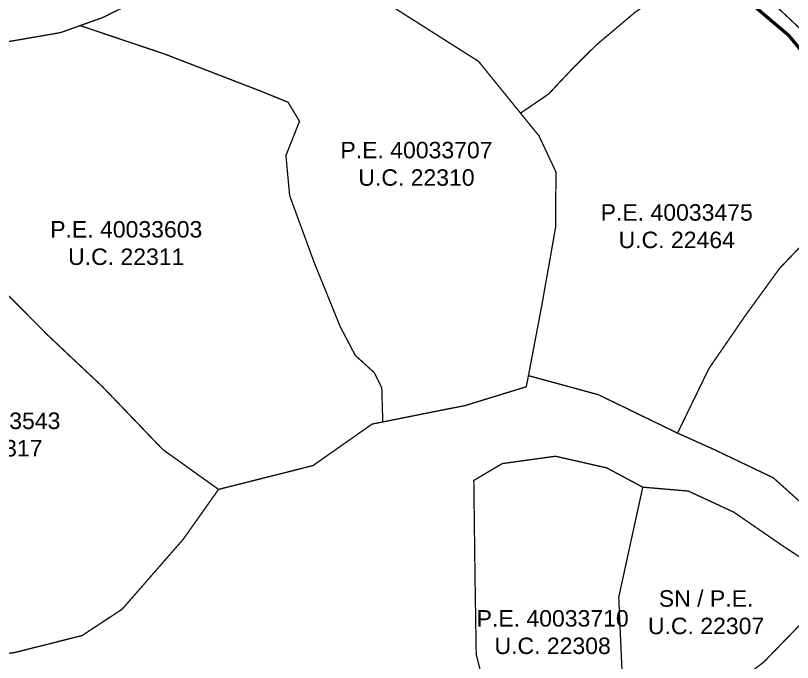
# Model space of a CAD drawing. Header units: metres. Extents: x 561401 to 594056, y 8460144 to 8508504.
# Drawn here: x 586509.5 to 586627.5, y 8502148.5 to 8502246.8 of the extents above; entities that cross this region are included whole.
import ezdxf

# ---------------------------------------------------------------- set-up
doc = ezdxf.new("R2010")
doc.units = ezdxf.units.M
for name, color, linetype in [('1.1. DERECHO DE VIA', 230, 'Continuous'), ('1.2. AFECTADOS BASE GRAFICA SUNARP', 150, 'Continuous'), ('1.2. BASE GRAFICA GORE', 76, 'Continuous'), ('1.2. BASE GRAFICA SUNARP', 150, 'Continuous'), ('1.3 ETIQUETA P.E. Y U.C.', 1, 'Continuous')]:
    doc.layers.add(name, color=color, linetype=linetype)
doc.styles.add('Arial', font='arial.ttf', dxfattribs={"height": 1})

msp = doc.modelspace()

# ---------------------------------------------------------------- linework, layer by layer
at = {"layer": '1.1. DERECHO DE VIA', "color": 230, "linetype": 'Continuous', "lineweight": 40, "ltscale": 0.2, "const_width": 0.5}
msp.add_lwpolyline([(586706.27, 8502022.23), (586703.7, 8502042.06), (586700.59, 8502061.82), (586697.75, 8502081.61), (586694.79, 8502101.39), (586691.67, 8502121.15), (586686.92, 8502140.55), (586679.61, 8502159.12), (586670.56, 8502176.94), (586660.69, 8502194.34), (586650.38, 8502211.47), (586639.6, 8502228.31), (586626.94, 8502243.74), (586611.72, 8502256.61), (586594.7, 8502267.03), (586578.67, 8502278.9), (586562.46, 8502290.6), (586546.14, 8502302.16), (586528.8, 8502312.05), (586510.12, 8502319.05), (586490.36, 8502320.49)], dxfattribs=at)
at = {"layer": '1.2. AFECTADOS BASE GRAFICA SUNARP', "color": 64, "linetype": 'Continuous', "lineweight": -3, "const_width": 0.2}
for points in [[(586551.91, 8502260.79), (586551.89, 8502260.72), (586567.42, 8502247.66), (586579.81, 8502239.8), (586586.19, 8502231.93), (586590.46, 8502234.84), (586594.24, 8502238.86), (586597.73, 8502242.31), (586603.52, 8502247.19), (586612.5, 8502253.49), (586614.75, 8502256.99), (586613.1, 8502258.4), (586609.66, 8502260.15), (586597.86, 8502270.33), (586584.9, 8502278.76), (586574.52, 8502284.79), (586573.09, 8502282.58), (586561.76, 8502270.79), (586551.91, 8502260.79)], [(586586.19, 8502231.93), (586588.99, 8502228.49), (586591.57, 8502222.99), (586591.52, 8502214.6), (586589.43, 8502202.78), (586587.39, 8502192.06), (586598.03, 8502189.16), (586610.04, 8502183.33), (586614.8, 8502193.12), (586620.34, 8502201.18), (586625.56, 8502208.37), (586630.79, 8502213.83), (586640.08, 8502220.73), (586645.74, 8502224.39), (586644.15, 8502229.08), (586636.11, 8502237.79), (586624.33, 8502248.82), (586614.75, 8502256.99), (586612.5, 8502253.49), (586603.52, 8502247.19), (586597.73, 8502242.31), (586594.24, 8502238.86), (586590.46, 8502234.84), (586586.19, 8502231.93)], [(586610.04, 8502183.33), (586615.34, 8502180.96), (586624.6, 8502176.54), (586632.29, 8502169.63), (586637.6, 8502163.65), (586642.11, 8502166.12), (586644.43, 8502169.01), (586651.69, 8502175.32), (586656.35, 8502182.23), (586663.02, 8502189.71), (586666.03, 8502192.83), (586660.78, 8502200.81), (586655.13, 8502209.77), (586649.74, 8502218.15), (586645.74, 8502224.39), (586640.08, 8502220.73), (586630.79, 8502213.83), (586625.56, 8502208.37), (586620.34, 8502201.18), (586614.8, 8502193.12), (586610.04, 8502183.33)]]:
    msp.add_lwpolyline(points, close=True, dxfattribs=at)
at = {"layer": '1.2. BASE GRAFICA GORE', "color": 64, "linetype": 'Continuous', "lineweight": -3, "const_width": 0.2}
msp.add_lwpolyline([(586602.99, 8502133.13), (586603.12, 8502133.22), (586623.15, 8502148.56), (586634.57, 8502160.31), (586634.14, 8502160.84), (586625.79, 8502166.37), (586618.6, 8502171.32), (586611.68, 8502174.53), (586604.76, 8502175.12), (586601.11, 8502158.41), (586601.75, 8502143.92), (586602.99, 8502133.13)], close=True, dxfattribs=at)
at = {"layer": '1.2. BASE GRAFICA SUNARP', "color": 64, "linetype": 'Continuous', "lineweight": -3, "const_width": 0.2}
for points in [[(586532.96, 8502251.49), (586522.65, 8502246.43), (586519.28, 8502245.23), (586519.28, 8502245.23), (586532.15, 8502240.9), (586546.56, 8502235.34), (586550.88, 8502233.59), (586552.61, 8502230.69), (586550.55, 8502225.5), (586551.11, 8502219.43), (586554.82, 8502209.3), (586558.81, 8502199.47), (586561.1, 8502195.12), (586563.98, 8502192.51), (586565.11, 8502190.19), (586565.26, 8502185.03), (586577.81, 8502187.53), (586587.06, 8502190.37), (586587.39, 8502192.06), (586589.43, 8502202.78), (586591.52, 8502214.6), (586591.57, 8502222.99), (586588.99, 8502228.49), (586586.19, 8502231.93), (586579.81, 8502239.8), (586567.42, 8502247.66)], [(586508.29, 8502204.33), (586514.33, 8502198.24), (586522.66, 8502190.4), (586531.85, 8502180.83), (586540.31, 8502174.78), (586554.66, 8502178.4), (586563.65, 8502184.71), (586565.26, 8502185.03), (586565.11, 8502190.19), (586563.98, 8502192.51), (586561.1, 8502195.12), (586558.81, 8502199.47), (586554.82, 8502209.3), (586551.11, 8502219.43), (586550.55, 8502225.5), (586552.61, 8502230.69), (586550.88, 8502233.59), (586546.56, 8502235.34), (586532.15, 8502240.9), (586519.28, 8502245.23), (586516.28, 8502244.16), (586498.36, 8502241.07)]]:
    msp.add_lwpolyline(points, dxfattribs=at)
for points in [[(586462.82, 8502199.55), (586476.73, 8502188.03), (586483.9, 8502179.62), (586490.52, 8502173.81), (586492.22, 8502168.6), (586494.51, 8502164.83), (586499.97, 8502158.17), (586503.12, 8502152.95), (586504.91, 8502149.3), (586509.46, 8502150.03), (586519.58, 8502152.58), (586525.67, 8502156.59), (586534.97, 8502167.24), (586540.31, 8502174.78), (586531.85, 8502180.83), (586522.66, 8502190.4), (586514.33, 8502198.24), (586508.29, 8502204.33), (586496.21, 8502213.92), (586487.07, 8502220.14), (586482.62, 8502210.52), (586475.66, 8502205.07), (586464.66, 8502199.93), (586462.82, 8502199.55)], [(586579.09, 8502176.14), (586579.28, 8502161.13), (586579.46, 8502149.73), (586583.19, 8502134.98), (586586.99, 8502121.69), (586594.31, 8502127.1), (586602.99, 8502133.13), (586601.75, 8502143.92), (586601.11, 8502158.41), (586604.76, 8502175.12), (586599.28, 8502178.05), (586591.5, 8502179.82), (586583.41, 8502178.7), (586579.09, 8502176.14)], [(586602.99, 8502133.13), (586615.2, 8502125.1), (586619.74, 8502116.86), (586612.81, 8502110), (586605.85, 8502102.42), (586609.79, 8502086.4), (586605.18, 8502066.69), (586619, 8502077.74), (586630.33, 8502087.78), (586645.67, 8502097.81), (586653.94, 8502106), (586654.96, 8502107.01), (586655.33, 8502121.46), (586652.77, 8502132.15), (586648.77, 8502141.12), (586641.61, 8502151.56), (586634.57, 8502160.31), (586623.15, 8502148.56), (586603.12, 8502133.22), (586602.99, 8502133.13)]]:
    msp.add_lwpolyline(points, close=True, dxfattribs=at)

# ---------------------------------------------------------------- texts
at = {"layer": '1.3 ETIQUETA P.E. Y U.C.', "color": 1, "char_height": 2.5, "attachment_point": 5, "style": 'Arial'}
for s, insert in [('P.E. 40033707\\PU.C. 22310', (586570.38, 8502224.22)), ('P.E. 40033475\\PU.C. 22464', (586609.92, 8502214.75)), ('P.E. 40033603\\PU.C. 22311', (586526.29, 8502212.19)), ('P.E. 40033543\\PU.C. 22317', (586504.73, 8502183.1)), ('SN / P.E.\\PU.C. 22307', (586614.38, 8502156.11)), ('P.E. 40033710\\PU.C. 22308', (586591.07, 8502153.09))]:
    msp.add_mtext(s, dxfattribs=dict(at, insert=insert))

doc.saveas('drawing.dxf')
